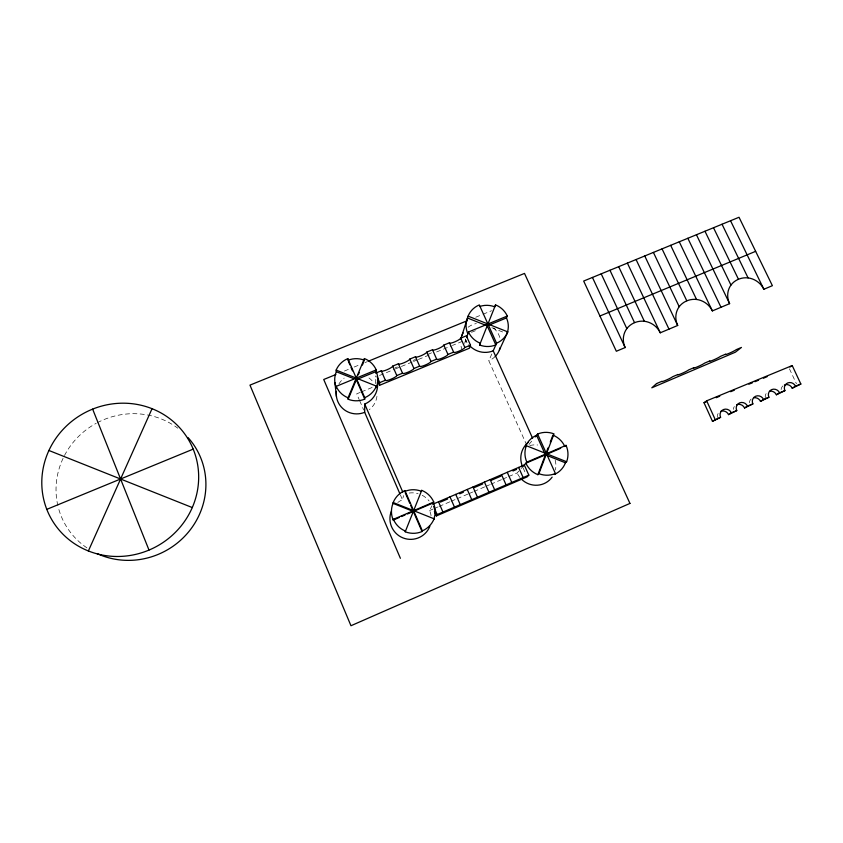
<?xml version="1.0" encoding="UTF-8"?>
<svg xmlns="http://www.w3.org/2000/svg" width="843" height="843" viewBox="0 0 843 843"><rect width="100%" height="100%" fill="white"/><g stroke="black" fill="none" stroke-linecap="round" stroke-linejoin="round"><path stroke-width="0.63" stroke-dasharray="4.21 3.16" d="M375.599 383.628L375.852 376.473M397.822 502.491A20.685 20.632 20.2 0 1 402.459 499.751L403.576 495.589M465.073 341.942L465.736 339.961A20.801 20.127 21.1 0 0 468.624 344.513M464.651 343.375L465.81 339.929L452.385 345.461M526.801 445.262L488.814 360.762L492.228 353.027M431.058 515.705A20.685 20.632 20.2 0 0 429.582 510.542L431.943 505.726M528.993 444.451L533.134 439.445M508.772 476.537L517.17 472.934L520.3 469.446M521.079 468.582L522.639 466.832M429.582 510.542L433.176 508.993M434.377 508.477L437.981 506.928M439.182 506.411L449.972 501.775M451.174 501.269L455.979 499.204M457.18 498.687L467.97 494.051M469.172 493.534L472.775 491.996M473.977 491.48L484.778 486.843M485.979 486.327L489.572 484.778M490.774 484.261L501.574 479.625M502.776 479.109L507.57 477.054M360.235 392.385L356.705 393.839L359.202 399.614M361.405 391.9L374.313 386.579M471.49 332.321L477.538 329.834M394.893 367.948L397.316 366.947M413.091 360.446L415.525 359.455M427.664 354.45L432.512 352.458M379.55 375.451L394.113 369.455M395.325 368.949L400.183 366.958M401.394 366.452L412.322 361.953M413.534 361.457L417.18 359.961M418.391 359.455L429.319 354.956M436.6 351.963L451.163 345.967M344.408 371.036L349.265 369.034M354.134 367.042L359.002 365.051M365.082 362.564L367.516 361.563M475.768 317.221L481.859 314.724M483.071 314.228L491.585 310.74M491.848 327.695L504.609 332.764M789.459 368.855L796.414 383.734M523.134 467.949L525.632 473.534M465.283 338.97L468.898 347.031M375.472 375.936L375.904 376.947M359.698 400.762L363.681 409.993M400.393 494.957L402.459 499.751M376.969 396.315A20.432 19.99 0.8 0 1 369.287 409.645M338.949 383.965A20.432 19.99 0.8 0 1 344.176 378.096M368.992 377.959A20.432 19.99 0.8 0 1 372.785 381.605M495.199 356.473A20.095 19.484 21.1 0 1 488.814 360.762M462.343 350.245A20.095 19.484 21.1 0 1 460.879 345.303M468.139 327.221A20.095 19.484 21.1 0 1 476.316 323.543M493.471 327.948A20.095 19.484 21.1 0 1 500.194 338.791M519.962 477.486A20.453 20 41.3 0 1 517.17 472.934M529.815 445.589A20.453 20 41.3 0 1 537.655 444.999M555.168 460.088A20.453 20 41.3 0 1 555.379 470.015M409.224 493.05A21.423 21.36 20.3 0 1 418.086 493.64M422.227 495.294A21.423 21.36 20.3 0 1 429.076 500.953M733.336 409.371A6.049 5.732 44.6 0 1 734.369 406.568M765.328 397.685A6.027 5.68 44.5 0 1 767.288 392.29M717.361 417.559A6.059 5.753 44.7 0 1 719.385 412.132M749.322 402.754A6.038 5.701 44.5 0 1 751.376 398.876M781.113 389.582A6.017 5.659 44.4 0 1 783.147 385.725M86.903 547.845A75.659 72.603 -29.3 0 1 58.146 506.833M57.84 505.579A75.659 72.603 -29.3 0 1 96.197 423.302M97.356 422.68A75.659 72.603 -29.3 0 1 173.679 425.336M174.733 426.021A75.659 72.603 -29.3 0 1 177.81 428.202"/><path stroke-width="1.26" d="M364.408 358.549L364.408 360.224A21.591 21.075 1.6 0 0 347.927 360.298L347.832 358.623A21.718 21.191 1.7 0 0 336.146 370.109L336.315 371.721A21.591 21.075 1.6 0 0 336.378 387.875L336.22 386.347L376.231 369.908A21.718 21.191 1.7 0 0 364.408 358.549L348.075 397.801L348.17 399.255A21.591 21.075 1.6 0 0 364.734 399.139L364.745 397.685L347.832 358.623M399.877 493.756L364.682 412.301L364.713 404.05A21.159 20.664 1.3 0 0 377.39 382.142M336.146 370.109L376.399 386.115L376.315 387.632A21.591 21.075 1.6 0 0 376.157 371.521L376.231 369.908M375.588 373.154L381.247 370.825A6.217 1.201 -23.5 0 0 386.853 369.824A6.217 1.201 -23.5 0 0 392.68 366.125L398.391 363.776A6.207 1.191 -23.7 0 0 403.892 362.806A6.207 1.191 -23.7 0 0 409.793 359.086L415.473 356.747A6.196 1.191 -23.8 0 0 420.868 355.82A6.196 1.191 -23.8 0 0 426.821 352.079L432.491 349.75A6.175 1.191 -24 0 0 437.78 348.865A6.175 1.191 -24 0 0 443.797 345.103L449.445 342.774A6.175 1.18 -24.2 0 0 454.63 341.931A6.175 1.18 -24.2 0 0 460.71 338.148L466.327 335.83L470.51 345.166L469.425 348.212L379.55 385.314L379.708 382.627L377.084 376.589M399.129 517.539L393.217 520.078A21.876 21.792 20.3 0 1 393.007 503.376L393.186 502.523A22.002 21.929 20.3 0 1 404.925 490.552L422.375 530.858L422.027 531.543A21.876 21.792 20.3 0 1 405.241 531.775L405.494 531.101A22.002 21.929 20.3 0 1 393.396 519.33L433.776 502.028A22.002 21.929 20.3 0 0 421.711 490.352L405.241 531.775M393.217 520.078L393.396 519.33M404.925 490.552L404.682 491.469A21.876 21.792 20.3 0 1 421.363 491.269L421.711 490.352M462.006 335.251L468.097 316.125A21.338 20.632 21.1 0 1 479.319 304.924L496.58 343.164L493.208 350.814L532.597 438.255M466.632 337.485L468.466 331.994L507.307 316.041A21.338 20.632 21.1 0 0 495.536 304.892L479.604 344.977A21.223 20.517 21.1 0 0 495.81 344.913L487.212 325.862L487.928 323.997M413.628 510.658L413.333 511.459L393.007 503.376M528.487 442.206A21.18 20.685 40.8 0 0 522.639 466.832L526.843 462.143L566.032 445.346A21.739 21.212 40.4 0 1 566.633 461.732L526.338 445.715L525.379 446.885A21.612 21.096 40.5 0 1 536.58 435.283L545.4 454.851L525.884 463.218A21.612 21.096 40.5 0 0 537.866 474.683L545.4 454.851L546.485 453.724M546.728 451.374L548.045 447.896M550.258 442.101L552.903 435.146A21.612 21.096 40.5 0 1 564.842 446.516L566.032 445.346M537.866 474.683L538.898 473.671L554.02 433.903A21.739 21.212 40.4 0 0 537.602 434.05L535.2 436.948M479.604 344.977L480.278 343.227A21.338 20.632 21.1 0 1 468.466 331.994M495.536 304.892L494.778 306.863A21.223 20.517 21.1 0 0 479.667 306.504M348.17 399.255L356.315 379.677L356.273 378.107M358.338 374.808L359.35 372.385M362.385 365.082L363.902 361.436M506.938 333.691A21.223 20.517 21.1 0 0 506.474 317.937L507.307 316.041M88.378 550.964L152.046 408.686M499.362 350.087L507.771 331.879L468.097 316.125M393.186 502.523L434.071 518.793L433.66 519.541A21.876 21.792 20.3 0 0 433.355 502.871L433.776 502.028M434.408 511.395L436.379 515.927L437.148 514.567L494.672 489.825L490.152 479.625L432.67 504.272M670.67 245.334L696.529 299.455A19.6 18.546 36.6 0 1 712.377 310.909L729.606 303.659A19.505 18.304 37.4 0 1 730.965 285.06C734.896 279.781 741.587 277.157 748.078 277.905A19.505 18.304 37.4 0 1 763.863 289.265L772.388 285.682L739.026 217.262L583.672 281.046L616.338 351.257L625.158 347.558A19.695 18.799 35.4 0 1 626.823 328.601L601.217 273.849M618.678 266.673L644.358 321.267A19.695 18.799 35.4 0 1 660.259 332.806L677.698 325.472A19.6 18.546 36.6 0 1 679.205 306.694C683.209 301.383 689.964 298.717 696.529 299.455M626.823 328.601C630.891 323.238 637.708 320.53 644.358 321.267M490.152 479.625L524.293 464.988L528.835 475.136L527.128 476.875L436.379 515.927M537.602 434.05L555.4 473.492L554.273 474.504A21.612 21.096 40.5 0 0 565.432 462.807L566.633 461.732M507.254 472.291L511.785 482.47L494.672 489.825M528.835 475.136L511.785 482.47M800.85 384.018L795.55 386.22A6.07 5.701 44.3 0 0 787.689 382.964A6.07 5.701 44.3 0 0 784.917 390.625L779.596 392.827A6.08 5.722 44.4 0 0 771.724 389.582A6.08 5.722 44.4 0 0 768.921 397.253L763.579 399.466A6.08 5.743 44.5 0 0 755.697 396.21A6.08 5.743 44.5 0 0 752.873 403.913L747.509 406.136A6.091 5.775 44.6 0 0 739.617 402.87A6.091 5.775 44.6 0 0 736.761 410.594L731.376 412.817A6.101 5.796 44.6 0 0 723.473 409.55A6.101 5.796 44.6 0 0 720.596 417.296L712.461 421.279L704.01 402.712L706.666 400.825L792.22 365.567L800.85 384.018L792.22 388.201A6.017 5.659 44.4 0 0 784.422 384.977M790.028 366.99L792.22 365.567M712.461 421.279L720.596 417.296M720.681 411.363A6.059 5.753 44.7 0 1 728.531 414.619L731.376 412.817M736.761 410.594L728.531 414.619M736.708 404.735A6.049 5.732 44.6 0 1 744.538 407.98L747.509 406.136M752.873 403.913L744.538 407.98M754.127 397.738A6.038 5.701 44.5 0 1 760.491 401.363L763.579 399.466M768.921 397.253L760.491 401.363M770.028 391.163A6.027 5.68 44.5 0 1 776.382 394.766L779.596 392.827M784.917 390.625L776.382 394.766M792.22 388.201L795.55 386.22M401.5 516.527L405.051 515.01M407.411 513.988L433.355 502.871M547.75 453.84L560.658 448.307M440.415 502.101L447.665 498.993M459.762 493.808L463.387 492.249M474.272 487.581L482.733 483.945M491.195 480.32L500.868 476.169M512.966 470.984L516.59 469.425M599.931 316.009L755.644 251.33M379.708 382.627L385.367 380.288A6.228 1.149 -23.5 0 0 390.962 379.224A6.228 1.149 -23.5 0 0 396.821 375.567L402.532 373.207A6.207 1.149 -23.7 0 0 408.012 372.184A6.207 1.149 -23.7 0 0 413.934 368.507L419.624 366.157A6.196 1.138 -23.8 0 0 424.998 365.177A6.196 1.138 -23.8 0 0 430.984 361.468L436.653 359.129A6.186 1.138 -24 0 0 441.932 358.191A6.186 1.138 -24 0 0 447.97 354.46L453.618 352.132A6.175 1.128 -24.2 0 0 458.792 351.236A6.175 1.128 -24.2 0 0 464.883 347.485L470.51 345.166M376.157 371.521L356.315 379.677L364.734 399.139M489.625 324.871L506.474 317.937M46.797 509.362L193.195 449.129A79.2 75.859 -28.8 0 1 108.673 556.011A79.2 75.859 -28.8 0 1 58.82 434.366A79.2 75.859 -28.8 0 1 193.195 449.129M704.01 402.712L706.434 401.711M716.139 397.706L719.774 396.21M730.691 391.71L734.337 390.204M748.89 384.208L752.536 382.711M754.959 381.71L758.595 380.204M763.452 378.212L767.088 376.705M335.893 374.524L323.723 379.498L400.393 558.298M368.728 361.067L467.254 320.709M486.053 325.398L467.496 318.022A21.223 20.517 21.1 0 0 467.865 333.817M336.315 371.721L353.681 378.633M546.58 455.315L565.432 462.807M48.915 450.478L192.278 507.56M442.933 512.08L438.55 501.891M730.544 220.75L763.863 289.265M722.04 224.238L748.078 277.905M713.515 227.736L738.405 279.17M704.98 231.245L730.965 285.06M696.434 234.754L729.606 303.659M687.856 238.274L720.997 307.284M679.268 241.793L712.377 310.909M662.05 248.864L686.76 300.74M653.409 252.415L679.205 306.694M644.758 255.966L677.698 325.472M636.075 259.528L668.984 329.139M627.392 263.1L660.259 332.806M609.953 270.255L634.494 322.574M592.45 277.442L625.158 347.558M706.666 400.825L715.191 419.529M518.624 467.422L523.166 477.57M460.71 338.148L464.883 347.485M449.445 342.774L453.618 352.132M443.797 345.103L447.97 354.46M501.564 474.735L506.095 484.915M432.491 349.75L436.653 359.129M426.821 352.079L430.984 361.468M484.44 482.08L488.961 492.291M472.986 486.991L477.496 497.212M415.473 356.747L419.624 366.157M409.793 359.086L413.934 368.507M467.254 489.446L471.753 499.688M455.747 494.377L460.246 504.63M398.391 363.776L402.532 373.207M392.68 366.125L396.821 375.567M449.993 496.843L454.482 507.117M381.247 370.825L385.367 380.288M433.66 506.559L437.148 514.567M377.464 380.53L379.55 385.314M348.433 361.468L349.95 364.977M350.973 367.316L352.49 370.836M405.188 492.639L409.772 503.229M410.783 505.579L422.027 531.543M364.713 404.05L402.806 492.143M92.635 409.118L149 550.079M334.892 382.553L336.441 396.589M364.682 412.301A20.432 19.99 0.8 0 1 336.42 391.363M376.399 386.115A21.718 21.191 1.7 0 1 364.745 397.685M348.075 397.801A21.718 21.191 1.7 0 1 336.22 386.347M500.141 347.664A20.095 19.484 21.1 0 1 495.199 356.473M460.952 338.928A20.095 19.484 21.1 0 1 463.123 332.953M429.856 526.317A20.685 20.632 20.2 0 1 402.975 537.897A20.685 20.632 20.2 0 1 391.415 511.027M552.144 477.127A20.453 20 41.3 0 1 521.385 479.087M555.4 473.492A21.739 21.212 40.4 0 1 538.898 473.671M526.843 462.143A21.739 21.212 40.4 0 1 526.338 445.715M434.071 518.793A22.002 21.929 20.3 0 1 422.375 530.858M507.771 331.879A21.338 20.632 21.1 0 1 496.58 343.164M493.208 350.814A20.801 20.127 21.1 0 1 470.078 346.125M188.031 437.549A75.659 72.603 -29.3 0 1 189.833 530.373A75.659 72.603 -29.3 0 1 97.082 553.577M656.549 383.586L651.808 387.812L735.391 352.184L741.45 347.432L736.192 349.666A6.112 0.548 -25 0 1 729.206 353.28A6.112 0.548 -25 0 1 725.654 354.155L720.386 356.399A6.101 0.558 -24.9 0 1 713.452 359.993A6.101 0.558 -24.9 0 1 709.806 360.909L704.516 363.164A6.101 0.558 -24.9 0 1 697.635 366.726A6.101 0.558 -24.9 0 1 693.894 367.685L688.583 369.951A6.091 0.558 -24.8 0 1 681.755 373.491A6.091 0.558 -24.8 0 1 677.93 374.482L672.598 376.758A6.091 0.569 -24.7 0 1 665.822 380.277A6.091 0.569 -24.7 0 1 661.903 381.31L656.549 383.586M629.953 503.419L350.962 625.738L249.971 385.125L524.504 273.417L629.953 503.419"/></g></svg>
